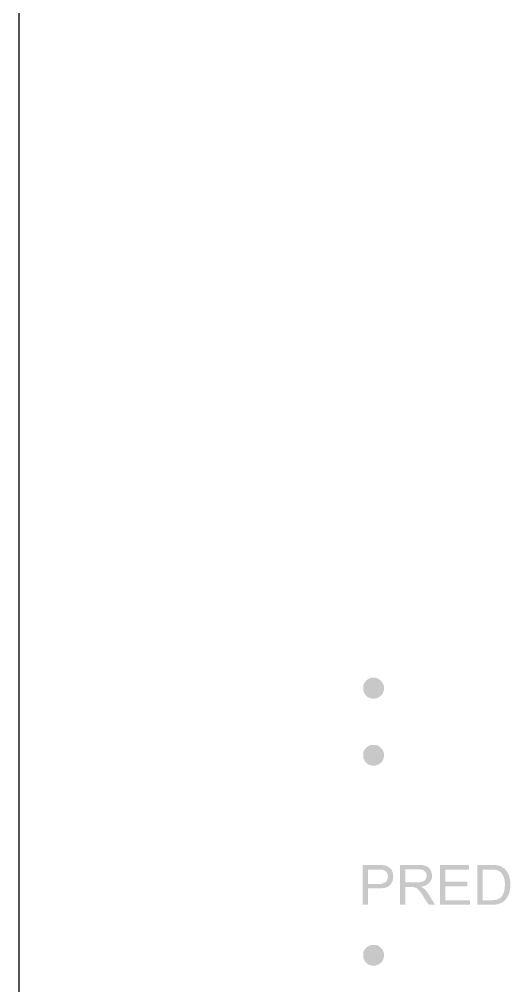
# Model space of a CAD drawing. Header units: millimetres. Extents: x -35.3 to 0.3, y 0.4 to 20.6.
# Drawn here: x -35.345 to -34.188, y 10.579 to 12.85 of the extents above; entities that cross this region are included whole.
import ezdxf

# ---------------------------------------------------------------- set-up
doc = ezdxf.new("R2010")
doc.units = ezdxf.units.MM
doc.layers.add('PDF _Geometria', color=7, linetype='Continuous')
doc.layers.add('PDF _Riempimenti solidi', color=7, linetype='Continuous')

msp = doc.modelspace()

# ---------------------------------------------------------------- hatches: boundary and pattern name
at = {"layer": 'PDF _Riempimenti solidi', "transparency": 33554559}
for points in [[(-34.4877, 11.2785), (-34.4877, 11.2752), (-34.4885, 11.2727), (-34.491, 11.2652), (-34.4927, 11.2635), (-34.4943, 11.261), (-34.4952, 11.261), (-34.4968, 11.2593), (-34.5018, 11.256), (-34.5043, 11.2552), (-34.5068, 11.2543), (-34.5093, 11.2535), (-34.5152, 11.2535), (-34.5177, 11.2543), (-34.5202, 11.2552), (-34.5227, 11.256), (-34.5252, 11.2568), (-34.5277, 11.2585), (-34.5293, 11.2602), (-34.5302, 11.261), (-34.5318, 11.2627), (-34.5335, 11.2652), (-34.5343, 11.2677), (-34.536, 11.2702), (-34.5368, 11.2727), (-34.5368, 11.2835), (-34.536, 11.286), (-34.5352, 11.2885), (-34.5335, 11.291), (-34.5318, 11.2935), (-34.5302, 11.2952), (-34.5302, 11.296), (-34.5277, 11.2977), (-34.526, 11.2993), (-34.5235, 11.3002), (-34.521, 11.3018), (-34.5185, 11.3027), (-34.5068, 11.3027), (-34.5043, 11.3018), (-34.5018, 11.301), (-34.4993, 11.2993), (-34.4977, 11.2977), (-34.4952, 11.296), (-34.4935, 11.2935), (-34.4918, 11.2918), (-34.4902, 11.2893), (-34.4877, 11.2818)], [(-34.4877, 11.121), (-34.4877, 11.1177), (-34.4885, 11.1152), (-34.4893, 11.1127), (-34.4902, 11.1102), (-34.491, 11.1077), (-34.4927, 11.106), (-34.4943, 11.1035), (-34.4952, 11.1035), (-34.4968, 11.1018), (-34.5018, 11.0985), (-34.5043, 11.0977), (-34.5093, 11.096), (-34.5152, 11.096), (-34.5177, 11.0968), (-34.5227, 11.0985), (-34.5252, 11.0993), (-34.5277, 11.101), (-34.5293, 11.1027), (-34.5302, 11.1035), (-34.5318, 11.1052), (-34.5335, 11.1077), (-34.5343, 11.1102), (-34.536, 11.1127), (-34.5368, 11.1152), (-34.5368, 11.126), (-34.536, 11.1285), (-34.5352, 11.131), (-34.5335, 11.1335), (-34.5318, 11.136), (-34.5302, 11.1377), (-34.5302, 11.1385), (-34.5277, 11.1402), (-34.526, 11.1418), (-34.5235, 11.1427), (-34.521, 11.1443), (-34.5185, 11.1452), (-34.5068, 11.1452), (-34.5043, 11.1443), (-34.5018, 11.1435), (-34.4993, 11.1418), (-34.4977, 11.1402), (-34.4952, 11.1385), (-34.4935, 11.136), (-34.4918, 11.1343), (-34.4902, 11.1318), (-34.4893, 11.1293), (-34.4885, 11.1268), (-34.4877, 11.1243)], [(-34.5018, 10.8627), (-34.5377, 10.8627), (-34.5377, 10.7693), (-34.5252, 10.7693), (-34.5252, 10.8077), (-34.4927, 10.8077), (-34.4902, 10.8085), (-34.4877, 10.8085), (-34.4827, 10.8102), (-34.4802, 10.811), (-34.4785, 10.8118), (-34.4768, 10.8135), (-34.4752, 10.8143), (-34.4735, 10.816), (-34.4727, 10.8168), (-34.5252, 10.8185), (-34.5252, 10.8518), (-34.501, 10.8518), (-34.471, 10.8527), (-34.4743, 10.856), (-34.4768, 10.8577), (-34.4777, 10.8585), (-34.4802, 10.8602), (-34.4827, 10.861), (-34.4852, 10.8618), (-34.4885, 10.8618), (-34.491, 10.8627), (-34.4993, 10.8627)], [(-34.4085, 10.8627), (-34.4502, 10.8627), (-34.4502, 10.7693), (-34.4377, 10.7693), (-34.4377, 10.811), (-34.4235, 10.811), (-34.401, 10.8118), (-34.3993, 10.8118), (-34.3968, 10.8127), (-34.3935, 10.8135), (-34.391, 10.8143), (-34.3893, 10.8152), (-34.3868, 10.8168), (-34.3852, 10.8177), (-34.3827, 10.8193), (-34.3818, 10.821), (-34.381, 10.821), (-34.4377, 10.8218), (-34.4377, 10.8527), (-34.4077, 10.8527), (-34.381, 10.8543), (-34.3827, 10.8568), (-34.3852, 10.8585), (-34.3868, 10.8593), (-34.3893, 10.8602), (-34.3902, 10.861), (-34.3918, 10.861), (-34.3943, 10.8618), (-34.3968, 10.8627), (-34.4052, 10.8627)], [(-34.381, 10.8543), (-34.4077, 10.8527), (-34.4035, 10.8527), (-34.401, 10.8518), (-34.3985, 10.8518), (-34.396, 10.851), (-34.3943, 10.8493), (-34.3927, 10.8485), (-34.391, 10.8468), (-34.3893, 10.8452), (-34.3885, 10.8427), (-34.3877, 10.8402), (-34.3877, 10.836), (-34.3885, 10.8335), (-34.3893, 10.831), (-34.3902, 10.8293), (-34.391, 10.8277), (-34.3927, 10.826), (-34.3952, 10.8243), (-34.3977, 10.8235), (-34.4002, 10.8227), (-34.4018, 10.8227), (-34.4052, 10.8218), (-34.4377, 10.8218), (-34.381, 10.821), (-34.3793, 10.8227), (-34.3785, 10.8252), (-34.3768, 10.8277), (-34.376, 10.8293), (-34.3752, 10.8318), (-34.3752, 10.8418), (-34.376, 10.8443), (-34.3785, 10.8518), (-34.3793, 10.8527)], [(-34.2877, 10.8627), (-34.356, 10.8627), (-34.356, 10.7693), (-34.286, 10.7693), (-34.286, 10.7802), (-34.3435, 10.7802), (-34.3435, 10.8127), (-34.2918, 10.8127), (-34.2918, 10.8235), (-34.3435, 10.8235), (-34.3435, 10.8518), (-34.2877, 10.8518)], [(-34.236, 10.8627), (-34.2685, 10.8627), (-34.2685, 10.7693), (-34.2268, 10.7693), (-34.2243, 10.7702), (-34.2218, 10.7702), (-34.2193, 10.771), (-34.2177, 10.7718), (-34.2152, 10.7727), (-34.2127, 10.7735), (-34.2102, 10.7743), (-34.2085, 10.776), (-34.2068, 10.7768), (-34.2035, 10.7802), (-34.256, 10.7802), (-34.256, 10.8518), (-34.236, 10.8518), (-34.2035, 10.8535), (-34.206, 10.8552), (-34.2077, 10.856), (-34.2093, 10.8577), (-34.2118, 10.8593), (-34.2143, 10.8602), (-34.2168, 10.861), (-34.2193, 10.8618), (-34.2218, 10.8618), (-34.2243, 10.8627), (-34.2327, 10.8627)], [(-34.471, 10.8527), (-34.501, 10.8518), (-34.491, 10.8518), (-34.4877, 10.8502), (-34.4852, 10.8493), (-34.4835, 10.8477), (-34.4818, 10.846), (-34.4818, 10.8452), (-34.4802, 10.8435), (-34.4793, 10.841), (-34.4793, 10.8385), (-34.4785, 10.8352), (-34.4785, 10.8343), (-34.4793, 10.831), (-34.4802, 10.8285), (-34.481, 10.8268), (-34.4818, 10.8243), (-34.4835, 10.8227), (-34.4843, 10.8227), (-34.4852, 10.8218), (-34.4877, 10.821), (-34.4893, 10.8202), (-34.4918, 10.8193), (-34.4943, 10.8185), (-34.5252, 10.8185), (-34.4727, 10.8168), (-34.471, 10.8193), (-34.4702, 10.821), (-34.4685, 10.8235), (-34.4677, 10.826), (-34.4668, 10.8277), (-34.4668, 10.8302), (-34.466, 10.8335), (-34.466, 10.8385), (-34.4668, 10.841), (-34.4668, 10.8443), (-34.4677, 10.846), (-34.4685, 10.8485), (-34.4693, 10.8502)], [(-34.2035, 10.8535), (-34.236, 10.8518), (-34.2268, 10.8518), (-34.2243, 10.851), (-34.2218, 10.851), (-34.2202, 10.8502), (-34.2177, 10.8485), (-34.216, 10.8477), (-34.2135, 10.846), (-34.2118, 10.8443), (-34.2102, 10.8418), (-34.2085, 10.8393), (-34.2077, 10.8377), (-34.2068, 10.8352), (-34.206, 10.8335), (-34.2043, 10.8285), (-34.2043, 10.8227), (-34.2035, 10.8202), (-34.2035, 10.8135), (-34.2043, 10.811), (-34.2043, 10.806), (-34.2052, 10.8035), (-34.2052, 10.801), (-34.206, 10.7985), (-34.2068, 10.7977), (-34.2077, 10.7952), (-34.2085, 10.7927), (-34.2102, 10.791), (-34.2118, 10.7885), (-34.2135, 10.7868), (-34.2143, 10.786), (-34.2168, 10.7843), (-34.2185, 10.7835), (-34.2218, 10.7818), (-34.2227, 10.7818), (-34.2252, 10.781), (-34.2302, 10.781), (-34.2327, 10.7802), (-34.256, 10.7802), (-34.2035, 10.7802), (-34.2018, 10.7818), (-34.2002, 10.7843), (-34.1985, 10.786), (-34.1977, 10.7877), (-34.1968, 10.7902), (-34.1952, 10.7927), (-34.1943, 10.7952), (-34.1935, 10.7977), (-34.1935, 10.7985), (-34.1927, 10.801), (-34.1918, 10.8035), (-34.1918, 10.806), (-34.191, 10.8085), (-34.191, 10.8243), (-34.1918, 10.8268), (-34.1918, 10.8293), (-34.1927, 10.8318), (-34.1935, 10.8343), (-34.1935, 10.8368), (-34.1943, 10.8393), (-34.1952, 10.8402), (-34.196, 10.8427), (-34.1993, 10.8477), (-34.2002, 10.8493), (-34.2018, 10.851)], [(-34.401, 10.8118), (-34.4235, 10.811), (-34.4185, 10.811), (-34.416, 10.8102), (-34.4152, 10.8102), (-34.4127, 10.8093), (-34.4102, 10.8077), (-34.4085, 10.806), (-34.406, 10.8043), (-34.4043, 10.8018), (-34.4027, 10.8002), (-34.4018, 10.7985), (-34.4002, 10.796), (-34.3985, 10.7943), (-34.3968, 10.7918), (-34.3952, 10.7885), (-34.3827, 10.7693), (-34.3677, 10.7693), (-34.3835, 10.7952), (-34.3843, 10.7952), (-34.3852, 10.7977), (-34.3868, 10.8002), (-34.3885, 10.8018), (-34.3902, 10.8035), (-34.3918, 10.806), (-34.3943, 10.8077), (-34.396, 10.8093), (-34.3985, 10.8102)], [(-34.4877, 10.651), (-34.4877, 10.6477), (-34.491, 10.6377), (-34.4927, 10.636), (-34.4943, 10.6335), (-34.4952, 10.6335), (-34.4968, 10.6318), (-34.5018, 10.6285), (-34.5043, 10.6277), (-34.5068, 10.6268), (-34.5093, 10.626), (-34.5152, 10.626), (-34.5177, 10.6268), (-34.5202, 10.6277), (-34.5227, 10.6285), (-34.5252, 10.6293), (-34.5277, 10.631), (-34.5293, 10.6327), (-34.5302, 10.6335), (-34.5318, 10.6352), (-34.5335, 10.6377), (-34.5343, 10.6402), (-34.536, 10.6427), (-34.5368, 10.6452), (-34.5368, 10.656), (-34.536, 10.6585), (-34.5352, 10.661), (-34.5335, 10.6635), (-34.5318, 10.666), (-34.5302, 10.6677), (-34.5302, 10.6685), (-34.5277, 10.6702), (-34.526, 10.6718), (-34.5235, 10.6727), (-34.521, 10.6743), (-34.5185, 10.6752), (-34.5068, 10.6752), (-34.5043, 10.6743), (-34.5018, 10.6735), (-34.4993, 10.6718), (-34.4977, 10.6702), (-34.4952, 10.6685), (-34.4935, 10.666), (-34.4918, 10.6643), (-34.4902, 10.6618), (-34.4885, 10.6568), (-34.4877, 10.6543)]]:
    msp.add_hatch(color=256, dxfattribs=at).paths.add_polyline_path(points)

# ---------------------------------------------------------------- linework, layer by layer
at = {"layer": 'PDF _Geometria', "lineweight": 25}
msp.add_lwpolyline([(-35.3452, 0.3843), (-35.3452, 19.6618), (0.259, 19.6618), (0.259, 0.3843)], close=True, dxfattribs=at)

doc.saveas('drawing.dxf')
